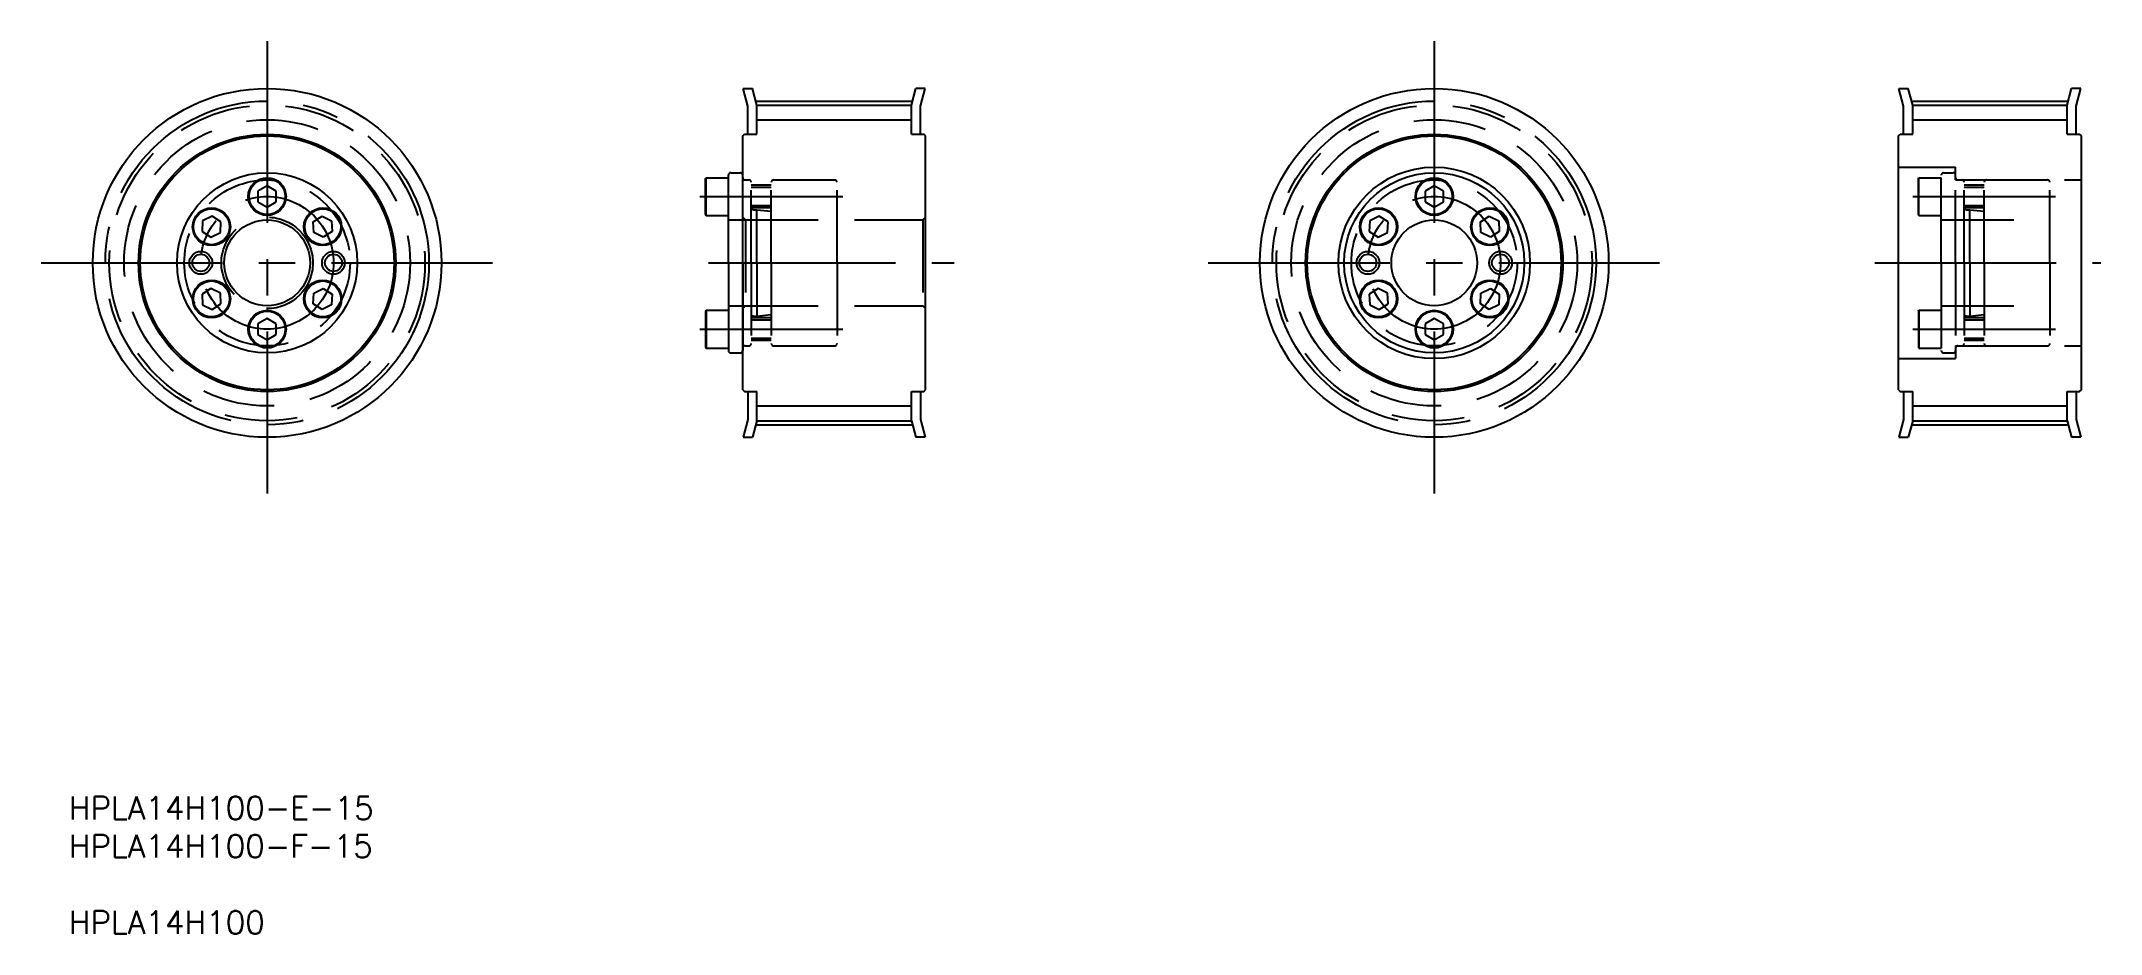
# Model space of a CAD drawing. Extents: x 10 to 370, y -15 to 141.
import ezdxf

# ---------------------------------------------------------------- set-up
doc = ezdxf.new("R2010")
doc.units = 0
doc.linetypes.add('CENTER', pattern=[50.8, 31.75, -6.35, 6.35, -6.35])
doc.linetypes.add('DASHED', pattern=[19.05, 12.7, -6.35])
doc.layers.get('0').update_dxf_attribs({"linetype": 'CONTINUOUS'})
doc.layers.add('CENTER', color=1, linetype='CENTER')
doc.styles.add('MISUMI', font='txt.shx')

# ---------------------------------------------------------------- blocks, each defined once
blk = doc.blocks.new('*U9')
at = {"color": 7, "linetype": 'CONTINUOUS', "style": 'MISUMI'}
for s, p in [('HPLA14H100-E-15', (15.05, 4.8)), ('HPLA14H100-F-15', (15.05, -1.87)), ('HPLA14H100', (15.05, -15.2))]:
    blk.add_text(s, height=4, dxfattribs=at).set_placement(p)

msp = doc.modelspace()

# ---------------------------------------------------------------- linework, layer by layer
at = {"color": 7, "linetype": 'CONTINUOUS'}
for p, q in [((133.82, 129.54), (132.99, 132.64)), ((132.99, 132.64), (134.65, 132.64)), ((135.42, 129.75), (134.65, 132.64)), ((135.42, 129.75), (162.42, 129.75)), ((135.42, 124.64), (135.42, 129.75)), ((162.42, 129.75), (163.2, 132.64)), ((162.42, 124.64), (162.42, 129.75)), ((164.86, 132.64), (163.2, 132.64)), ((164.02, 129.54), (164.86, 132.64)), ((335.99, 129.54), (335.16, 132.64)), ((335.16, 132.64), (336.82, 132.64)), ((337.59, 129.75), (336.82, 132.64)), ((337.59, 129.75), (364.59, 129.75)), ((337.59, 124.64), (337.59, 129.75)), ((364.59, 129.75), (365.36, 132.64)), ((364.59, 124.64), (364.59, 129.75)), ((367.02, 132.64), (365.36, 132.64)), ((366.19, 129.54), (367.02, 132.64)), ((133.82, 124.64), (133.82, 129.54)), ((164.02, 124.64), (164.02, 129.54)), ((335.99, 124.64), (335.99, 129.54)), ((366.19, 124.64), (366.19, 129.54)), ((132.92, 124.34), (133.22, 124.64)), ((132.92, 79.94), (132.92, 124.34)), ((133.22, 124.64), (135.42, 124.64)), ((162.42, 124.64), (164.62, 124.64)), ((164.92, 124.34), (164.62, 124.64)), ((164.92, 79.94), (164.92, 124.34)), ((164.92, 121.64), (164.92, 124.34)), ((335.09, 124.34), (335.39, 124.64)), ((335.09, 79.94), (335.09, 124.34)), ((335.39, 124.64), (337.59, 124.64)), ((364.59, 124.64), (366.79, 124.64)), ((367.09, 124.34), (366.79, 124.64)), ((367.09, 79.94), (367.09, 124.34)), ((367.09, 121.64), (367.09, 124.34)), ((49.73, 115.59), (48.13, 114.67)), ((51.33, 114.67), (49.73, 115.59)), ((126.42, 116.88), (126.52, 117.04)), ((126.42, 110.61), (126.42, 116.88)), ((126.52, 110.44), (126.52, 117.04)), ((126.52, 117.04), (130.42, 117.04)), ((130.42, 102.14), (130.42, 117.49)), ((130.42, 110.44), (130.42, 117.04)), ((130.42, 111.74), (130.42, 115.74)), ((130.82, 117.89), (132.52, 117.89)), ((132.92, 102.14), (132.92, 117.49)), ((253.89, 115.59), (252.29, 114.67)), ((255.49, 114.67), (253.89, 115.59)), ((48.13, 114.67), (48.13, 112.82)), ((48.13, 112.82), (49.73, 111.9)), ((49.73, 111.9), (51.33, 112.82)), ((50.53, 115.13), (50.53, 115.13)), ((50.93, 114.9), (50.93, 114.9)), ((51.33, 112.82), (51.33, 114.67)), ((252.29, 114.67), (252.29, 112.82)), ((252.29, 112.82), (253.89, 111.9)), ((253.89, 111.9), (255.49, 112.82)), ((254.69, 115.13), (254.69, 115.13)), ((255.09, 114.9), (255.09, 114.9)), ((255.49, 112.82), (255.49, 114.67)), ((38.45, 109.47), (38.35, 107.62)), ((40.1, 110.31), (38.45, 109.47)), ((41.65, 109.3), (40.1, 110.31)), ((41.55, 107.46), (41.65, 109.3)), ((57.81, 109.3), (59.36, 110.31)), ((57.91, 107.46), (57.81, 109.3)), ((59.36, 110.31), (61.01, 109.47)), ((61.01, 109.47), (61.1, 107.62)), ((126.42, 110.61), (126.52, 110.44)), ((126.52, 110.44), (130.42, 110.44)), ((242.62, 109.47), (242.52, 107.62)), ((244.26, 110.31), (242.62, 109.47)), ((245.81, 109.3), (244.26, 110.31)), ((245.71, 107.46), (245.81, 109.3)), ((261.98, 109.3), (263.53, 110.31)), ((262.07, 107.46), (261.98, 109.3)), ((263.53, 110.31), (265.17, 109.47)), ((265.17, 109.47), (265.27, 107.62)), ((38.35, 107.62), (39.9, 106.62)), ((39.9, 106.62), (41.55, 107.46)), ((59.55, 106.62), (57.91, 107.46)), ((61.1, 107.62), (59.55, 106.62)), ((242.52, 107.62), (244.07, 106.62)), ((244.07, 106.62), (245.71, 107.46)), ((263.72, 106.62), (262.07, 107.46)), ((265.27, 107.62), (263.72, 106.62)), ((130.42, 102.14), (130.42, 86.79)), ((132.92, 102.14), (132.92, 86.79)), ((39.9, 97.67), (38.35, 96.67)), ((41.55, 96.83), (39.9, 97.67)), ((57.91, 96.83), (59.55, 97.67)), ((59.55, 97.67), (61.1, 96.67)), ((244.07, 97.67), (242.52, 96.67)), ((245.71, 96.83), (244.07, 97.67)), ((262.07, 96.83), (263.72, 97.67)), ((263.72, 97.67), (265.27, 96.67)), ((38.35, 96.67), (38.45, 94.82)), ((38.45, 94.82), (40.1, 93.98)), ((40.1, 93.98), (41.65, 94.99)), ((41.65, 94.99), (41.55, 96.83)), ((57.81, 94.99), (57.91, 96.83)), ((59.36, 93.98), (57.81, 94.99)), ((61.01, 94.82), (59.36, 93.98)), ((61.1, 96.67), (61.01, 94.82)), ((126.42, 93.68), (126.52, 93.84)), ((126.42, 93.68), (126.42, 87.41)), ((126.52, 93.84), (130.42, 93.84)), ((126.52, 93.84), (126.52, 87.24)), ((130.42, 93.84), (130.42, 87.24)), ((242.52, 96.67), (242.62, 94.82)), ((242.62, 94.82), (244.26, 93.98)), ((244.26, 93.98), (245.81, 94.99)), ((245.81, 94.99), (245.71, 96.83)), ((261.98, 94.99), (262.07, 96.83)), ((263.53, 93.98), (261.98, 94.99)), ((265.17, 94.82), (263.53, 93.98)), ((265.27, 96.67), (265.17, 94.82)), ((49.73, 92.39), (48.13, 91.47)), ((48.13, 91.47), (48.13, 89.62)), ((51.33, 91.47), (49.73, 92.39)), ((51.33, 89.62), (51.33, 91.47)), ((130.42, 92.54), (130.42, 88.54)), ((253.89, 92.39), (252.29, 91.47)), ((252.29, 91.47), (252.29, 89.62)), ((255.49, 91.47), (253.89, 92.39)), ((255.49, 89.62), (255.49, 91.47)), ((48.13, 89.62), (49.73, 88.7)), ((49.73, 88.7), (51.33, 89.62)), ((126.42, 87.41), (126.52, 87.24)), ((126.52, 87.24), (130.42, 87.24)), ((252.29, 89.62), (253.89, 88.7)), ((253.89, 88.7), (255.49, 89.62)), ((130.82, 86.39), (132.52, 86.39)), ((132.92, 79.94), (133.22, 79.64)), ((133.22, 79.64), (135.42, 79.64)), ((133.82, 79.64), (133.82, 74.75)), ((135.42, 74.53), (135.42, 79.64)), ((162.42, 74.53), (162.42, 79.64)), ((162.42, 79.64), (164.62, 79.64)), ((164.02, 79.64), (164.02, 74.75)), ((164.62, 79.64), (164.92, 79.94)), ((164.92, 79.94), (164.92, 82.64)), ((335.09, 79.94), (335.39, 79.64)), ((335.39, 79.64), (337.59, 79.64)), ((335.99, 79.64), (335.99, 74.74)), ((337.59, 74.53), (337.59, 79.64)), ((364.59, 74.53), (364.59, 79.64)), ((364.59, 79.64), (366.79, 79.64)), ((366.19, 79.64), (366.19, 74.74)), ((366.79, 79.64), (367.09, 79.94)), ((367.09, 79.94), (367.09, 82.64)), ((133.82, 74.75), (132.99, 71.64)), ((135.42, 74.53), (134.65, 71.64)), ((135.42, 74.53), (162.42, 74.53)), ((162.42, 74.53), (163.2, 71.64)), ((164.02, 74.75), (164.86, 71.64)), ((335.99, 74.74), (335.16, 71.64)), ((337.59, 74.53), (336.82, 71.64)), ((337.59, 74.53), (364.59, 74.53)), ((364.59, 74.53), (365.36, 71.64)), ((366.19, 74.74), (367.02, 71.64)), ((132.99, 71.64), (134.65, 71.64)), ((164.86, 71.64), (163.2, 71.64)), ((335.16, 71.64), (336.82, 71.64)), ((367.02, 71.64), (365.36, 71.64))]:
    msp.add_line(p, q, dxfattribs=at)
at = {"color": 3, "linetype": 'CONTINUOUS'}
for p, q in [((135.42, 127.16), (162.42, 127.16)), ((337.59, 127.16), (364.59, 127.16)), ((135.42, 77.12), (162.42, 77.12)), ((337.59, 77.12), (364.59, 77.12))]:
    msp.add_line(p, q, dxfattribs=at)
at = {"color": 3, "linetype": 'DASHED'}
for p, q in [((133.33, 116.64), (134.02, 116.64)), ((134.42, 102.14), (134.42, 116.24)), ((137.92, 115.74), (134.42, 115.74)), ((137.92, 115.34), (134.42, 115.34)), ((137.92, 102.14), (137.92, 116.24)), ((138.32, 116.64), (149.02, 116.64)), ((149.42, 102.14), (149.42, 116.24)), ((335.09, 118.89), (345.09, 118.89)), ((338.59, 116.88), (338.68, 117.04)), ((338.59, 110.61), (338.59, 116.88)), ((338.68, 110.44), (338.68, 117.04)), ((338.68, 117.04), (342.59, 117.04)), ((342.59, 102.14), (342.59, 117.49)), ((342.59, 110.44), (342.59, 117.04)), ((342.59, 111.74), (342.59, 115.74)), ((342.99, 117.89), (344.69, 117.89)), ((345.09, 116.64), (345.09, 118.89)), ((345.09, 102.14), (345.09, 117.49)), ((345.09, 116.64), (367.09, 116.64)), ((345.5, 116.64), (346.19, 116.64)), ((346.59, 102.14), (346.59, 116.24)), ((350.09, 115.74), (346.59, 115.74)), ((350.09, 115.34), (346.59, 115.34)), ((350.09, 102.14), (350.09, 116.24)), ((350.49, 116.64), (361.19, 116.64)), ((361.59, 102.14), (361.59, 116.24)), ((137.92, 112.14), (134.42, 112.14)), ((137.92, 111.74), (134.44, 111.74)), ((350.09, 112.14), (346.59, 112.14)), ((350.09, 111.74), (346.6, 111.74)), ((130.42, 109.64), (149.42, 109.64)), ((132.92, 110.14), (133.42, 109.64)), ((133.42, 109.64), (164.42, 109.64)), ((133.42, 109.64), (133.42, 94.64)), ((134.83, 111.44), (135.42, 111.44)), ((135.42, 111.44), (137.92, 111.19)), ((135.42, 102.14), (135.42, 111.44)), ((164.92, 110.14), (164.42, 109.64)), ((164.42, 109.64), (164.42, 94.64)), ((338.59, 110.61), (338.68, 110.44)), ((338.68, 110.44), (342.59, 110.44)), ((342.59, 109.64), (361.59, 109.64)), ((347, 111.44), (347.59, 111.44)), ((347.59, 111.44), (350.09, 111.19)), ((347.59, 102.14), (347.59, 111.44)), ((134.42, 102.14), (134.42, 88.04)), ((135.42, 102.14), (135.42, 92.84)), ((137.92, 102.14), (137.92, 88.04)), ((149.42, 102.14), (149.42, 88.04)), ((342.59, 102.14), (342.59, 86.79)), ((345.09, 102.14), (345.09, 86.79)), ((346.59, 102.14), (346.59, 88.04)), ((347.59, 102.14), (347.59, 92.84)), ((350.09, 102.14), (350.09, 88.04)), ((361.59, 102.14), (361.59, 88.04)), ((130.42, 94.64), (149.42, 94.64)), ((132.92, 94.14), (133.42, 94.64)), ((133.42, 94.64), (164.42, 94.64)), ((164.92, 94.14), (164.42, 94.64)), ((338.59, 93.68), (338.68, 93.84)), ((338.59, 93.68), (338.59, 87.41)), ((338.68, 93.84), (342.59, 93.84)), ((338.68, 93.84), (338.68, 87.24)), ((342.59, 94.64), (361.59, 94.64)), ((342.59, 93.84), (342.59, 87.24)), ((137.92, 92.14), (134.42, 92.14)), ((137.92, 92.54), (134.44, 92.54)), ((134.83, 92.84), (135.42, 92.84)), ((135.42, 92.84), (137.92, 93.09)), ((342.59, 92.54), (342.59, 88.54)), ((350.09, 92.14), (346.59, 92.14)), ((350.09, 92.54), (346.6, 92.54)), ((347, 92.84), (347.59, 92.84)), ((347.59, 92.84), (350.09, 93.09)), ((133.33, 87.64), (134.02, 87.64)), ((137.92, 88.94), (134.42, 88.94)), ((137.92, 88.54), (134.42, 88.54)), ((138.32, 87.64), (149.02, 87.64)), ((338.59, 87.41), (338.68, 87.24)), ((338.68, 87.24), (342.59, 87.24)), ((345.09, 87.64), (345.09, 85.39)), ((345.09, 87.64), (367.09, 87.64)), ((345.5, 87.64), (346.19, 87.64)), ((350.09, 88.94), (346.59, 88.94)), ((350.09, 88.54), (346.59, 88.54)), ((350.49, 87.64), (361.19, 87.64)), ((335.09, 85.39), (345.09, 85.39)), ((342.99, 86.39), (344.69, 86.39))]:
    msp.add_line(p, q, dxfattribs=at)
at = {"color": 7, "linetype": 'CONTINUOUS'}
for centre, radius in [((49.73, 102.14), 30.5), ((253.89, 102.14), 30.5), ((49.73, 102.14), 22.5), ((49.73, 102.14), 22.2), ((253.89, 102.14), 22.5), ((253.89, 102.14), 22.2), ((49.73, 102.14), 15.75), ((49.73, 113.74), 3.3), ((49.73, 113.74), 3.14), ((253.89, 102.14), 16.75), ((253.89, 102.14), 15.75), ((253.89, 113.74), 3.3), ((253.89, 113.74), 3.14), ((40, 108.46), 3.3), ((59.46, 108.46), 3.3), ((244.16, 108.46), 3.3), ((263.62, 108.46), 3.3), ((40, 108.46), 3.14), ((49.73, 102.14), 7.5), ((59.46, 108.46), 3.14), ((244.16, 108.46), 3.14), ((253.89, 102.14), 7.5), ((263.62, 108.46), 3.14), ((38.13, 102.14), 1.5), ((61.33, 102.14), 1.5), ((242.29, 102.14), 2), ((242.29, 102.14), 1.5), ((265.49, 102.14), 2), ((265.49, 102.14), 1.5), ((40, 95.83), 3.3), ((40, 95.83), 3.14), ((59.46, 95.83), 3.3), ((59.46, 95.83), 3.14), ((244.16, 95.83), 3.3), ((244.16, 95.83), 3.14), ((263.62, 95.83), 3.3), ((263.62, 95.83), 3.14), ((49.73, 90.54), 3.3), ((49.73, 90.54), 3.14), ((253.89, 90.54), 3.3), ((253.89, 90.54), 3.14)]:
    msp.add_circle(centre, radius, dxfattribs=at)
at = {"color": 3, "linetype": 'DASHED'}
for centre, radius in [((49.73, 102.14), 27.61), ((253.89, 102.14), 27.61), ((49.73, 102.14), 25.02), ((253.89, 102.14), 25.02), ((49.73, 102.14), 14.5), ((253.89, 102.14), 14.5), ((49.73, 102.14), 8)]:
    msp.add_circle(centre, radius, dxfattribs=at)
at = {"color": 3}
for centre in [(38.13, 102.14), (61.33, 102.14)]:
    msp.add_circle(centre, 2, dxfattribs=at)
at = {"color": 7, "linetype": 'CONTINUOUS'}
for centre, start, end in [((130.82, 117.49), 90, 180), ((132.52, 117.49), 0, 90), ((130.82, 86.79), 180, 270), ((132.52, 86.79), 270, 0)]:
    msp.add_arc(centre, 0.4, start, end, dxfattribs=at)
at = {"color": 3, "linetype": 'DASHED'}
for centre, radius, start, end in [((133.33, 117.05), 0.41, 180, 270), ((134.02, 116.24), 0.4, 0, 90), ((138.32, 116.24), 0.4, 90, 180), ((149.02, 116.24), 0.4, 0, 90), ((342.99, 117.49), 0.4, 90, 180), ((344.69, 117.49), 0.4, 0, 90), ((345.5, 117.05), 0.41, 180, 270), ((346.19, 116.24), 0.4, 0, 90), ((350.49, 116.24), 0.4, 90, 180), ((361.19, 116.24), 0.4, 0, 90), ((134.83, 111.85), 0.41, 180, 270), ((347, 111.85), 0.41, 180, 270), ((134.83, 92.43), 0.41, 90, 180), ((347, 92.43), 0.41, 90, 180), ((133.33, 87.23), 0.41, 90, 180), ((134.02, 88.04), 0.4, 270, 0), ((138.32, 88.04), 0.4, 180, 270), ((149.02, 88.04), 0.4, 270, 0), ((342.99, 86.79), 0.4, 180, 270), ((344.69, 86.79), 0.4, 270, 0), ((345.5, 87.23), 0.41, 90, 180), ((346.19, 88.04), 0.4, 270, 0), ((350.49, 88.04), 0.4, 180, 270), ((361.19, 88.04), 0.4, 270, 0)]:
    msp.add_arc(centre, radius, start, end, dxfattribs=at)
at = {"layer": 'CENTER', "color": 1, "linetype": 'CENTER'}
for p, q in [((49.73, 140.91), (49.73, 61.79)), ((253.89, 140.91), (253.89, 61.79)), ((135.42, 130.44), (162.42, 130.44)), ((337.59, 130.44), (364.59, 130.44)), ((125.42, 113.74), (150.42, 113.74)), ((337.59, 113.74), (362.59, 113.74)), ((10.2, 102.14), (89.16, 102.14)), ((126.92, 102.14), (162.09, 102.14)), ((127.92, 102.14), (169.92, 102.14)), ((214.37, 102.14), (293.32, 102.14)), ((330.94, 102.14), (370.5, 102.14)), ((125.42, 90.54), (150.42, 90.54)), ((337.59, 90.54), (362.59, 90.54)), ((135.42, 73.84), (162.42, 73.84)), ((337.59, 73.84), (364.59, 73.84))]:
    msp.add_line(p, q, dxfattribs=at)
for centre, radius in [((49.73, 102.14), 28.3), ((253.89, 102.14), 28.3), ((49.73, 102.14), 11.6), ((253.89, 102.14), 11.6)]:
    msp.add_circle(centre, radius, dxfattribs=at)

# ---------------------------------------------------------------- block references
at = {"color": 7, "linetype": 'CONTINUOUS'}
msp.add_blockref('*U9', (0, 0), dxfattribs=at)

doc.saveas('drawing.dxf')
